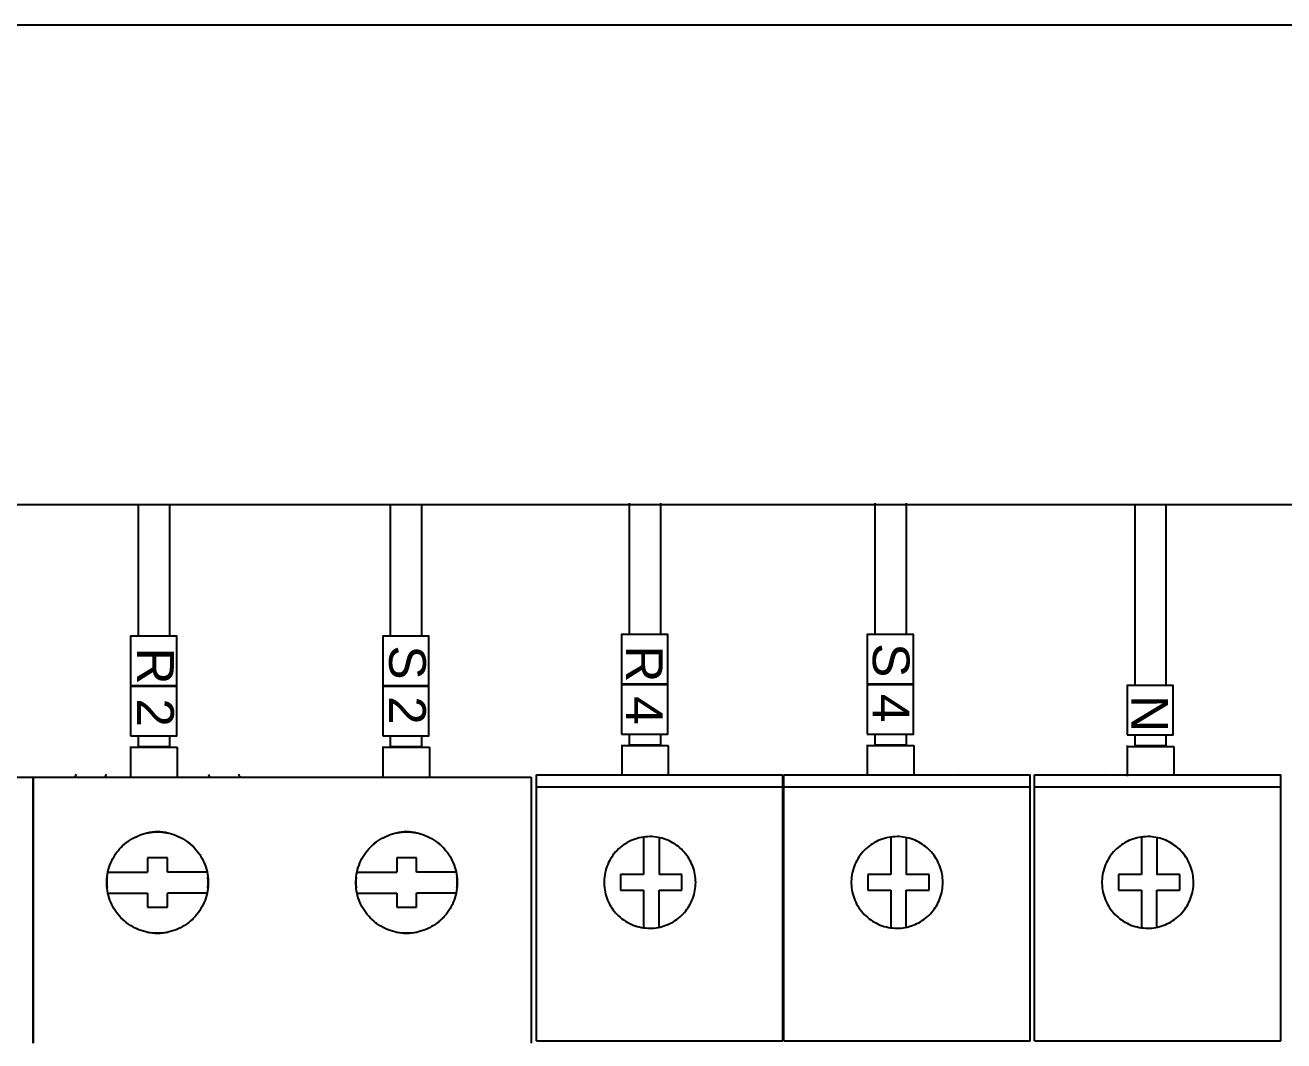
# Model space of a CAD drawing. Header units: millimetres. Extents: x 3609 to 5941, y 2453 to 3731.
# Drawn here: x 4287.5 to 4373.2, y 2777.8 to 2846.9 of the extents above; entities that cross this region are included whole.
import ezdxf

# ---------------------------------------------------------------- set-up
doc = ezdxf.new("R2010")
doc.units = ezdxf.units.MM
doc.styles.get("Standard").update_dxf_attribs({"font": 'arial.ttf'})

msp = doc.modelspace()

# ---------------------------------------------------------------- linework, layer by layer
for p, q in [((4468.576, 2846.925), (4138.576, 2846.925)), ((4328.639, 2814.413), (4328.639, 2805.477)), ((4330.791, 2805.477), (4330.791, 2814.413)), ((4345.349, 2814.413), (4345.349, 2805.477)), ((4347.5, 2805.477), (4347.5, 2814.413)), ((4431.542, 2814.284), (4171.042, 2814.284)), ((4295.221, 2814.299), (4295.221, 2805.363)), ((4297.372, 2805.363), (4297.372, 2814.299)), ((4312.385, 2814.299), (4312.385, 2805.363)), ((4314.536, 2805.363), (4314.536, 2814.299)), ((4363.037, 2814.363), (4363.037, 2802.028)), ((4365.188, 2802.028), (4365.188, 2814.363)), ((4295.221, 2801.994), (4295.221, 2801.944)), ((4297.372, 2801.944), (4297.372, 2801.994)), ((4312.385, 2801.994), (4312.385, 2801.944)), ((4314.536, 2801.944), (4314.536, 2801.994)), ((4328.639, 2802.108), (4328.639, 2802.057)), ((4330.791, 2802.057), (4330.791, 2802.108)), ((4345.349, 2802.108), (4345.349, 2802.057)), ((4347.5, 2802.057), (4347.5, 2802.108)), ((4363.037, 2802.058), (4363.037, 2802.008)), ((4365.188, 2802.008), (4365.188, 2802.058)), ((4295.221, 2798.575), (4295.221, 2797.859)), ((4297.372, 2797.859), (4297.372, 2798.575)), ((4312.385, 2798.575), (4312.385, 2797.859)), ((4314.536, 2797.859), (4314.536, 2798.575)), ((4328.639, 2798.688), (4328.639, 2797.972)), ((4330.791, 2797.972), (4330.791, 2798.688)), ((4345.349, 2798.688), (4345.349, 2797.972)), ((4347.5, 2797.972), (4347.5, 2798.688)), ((4363.037, 2798.639), (4363.037, 2797.923)), ((4365.188, 2797.923), (4365.188, 2798.639)), ((4294.714, 2797.859), (4294.714, 2795.772)), ((4294.714, 2797.796), (4297.878, 2797.796)), ((4295.221, 2797.859), (4297.372, 2797.859)), ((4297.878, 2797.796), (4297.878, 2795.835)), ((4311.878, 2797.859), (4311.878, 2795.772)), ((4311.878, 2797.796), (4315.042, 2797.796)), ((4312.385, 2797.859), (4314.536, 2797.859)), ((4315.042, 2797.796), (4315.042, 2795.835)), ((4328.133, 2797.972), (4328.133, 2795.886)), ((4328.133, 2797.909), (4331.297, 2797.909)), ((4328.639, 2797.972), (4330.791, 2797.972)), ((4331.297, 2797.909), (4331.297, 2795.949)), ((4344.843, 2797.972), (4344.843, 2795.886)), ((4344.843, 2797.909), (4348.006, 2797.909)), ((4345.349, 2797.972), (4347.5, 2797.972)), ((4348.006, 2797.909), (4348.006, 2795.949)), ((4362.53, 2797.923), (4362.53, 2795.836)), ((4362.53, 2797.86), (4365.694, 2797.86)), ((4363.037, 2797.923), (4365.188, 2797.923)), ((4365.694, 2797.86), (4365.694, 2795.9)), ((4219.423, 2795.761), (4288.091, 2795.761)), ((4288.067, 2795.758), (4288.067, 2777.658)), ((4288.067, 2795.758), (4321.969, 2795.758)), ((4288.091, 2795.761), (4288.091, 2777.66)), ((4290.915, 2795.758), (4290.946, 2795.807)), ((4290.946, 2795.807), (4290.974, 2795.857)), ((4290.974, 2795.857), (4291, 2795.91)), ((4291, 2795.91), (4291.024, 2795.966)), ((4292.992, 2795.813), (4292.978, 2795.758)), ((4293.01, 2795.866), (4292.992, 2795.813)), ((4293.03, 2795.917), (4293.01, 2795.866)), ((4293.053, 2795.966), (4293.03, 2795.917)), ((4300.068, 2795.883), (4300.044, 2795.941)), ((4300.089, 2795.822), (4300.068, 2795.883)), ((4300.107, 2795.758), (4300.089, 2795.822)), ((4302.061, 2795.966), (4302.084, 2795.91)), ((4302.084, 2795.91), (4302.11, 2795.857)), ((4302.11, 2795.857), (4302.138, 2795.807)), ((4302.138, 2795.807), (4302.169, 2795.758)), ((4321.969, 2795.758), (4321.969, 2777.658)), ((4322.341, 2795.099), (4322.341, 2795.929)), ((4322.341, 2795.929), (4339.1, 2795.929)), ((4327.173, 2795.929), (4327.188, 2795.973)), ((4334.253, 2795.973), (4334.268, 2795.929)), ((4339.1, 2795.099), (4339.1, 2795.929)), ((4339.159, 2795.099), (4339.159, 2795.929)), ((4339.159, 2795.929), (4355.919, 2795.929)), ((4343.992, 2795.929), (4344.006, 2795.973)), ((4351.071, 2795.973), (4351.086, 2795.929)), ((4355.919, 2795.099), (4355.919, 2795.929)), ((4356.218, 2795.099), (4356.218, 2795.929)), ((4356.218, 2795.929), (4372.977, 2795.929)), ((4361.05, 2795.929), (4361.065, 2795.973)), ((4368.13, 2795.973), (4368.145, 2795.929)), ((4372.977, 2795.099), (4372.977, 2795.929)), ((4322.341, 2777.828), (4322.341, 2795.099)), ((4322.341, 2795.099), (4339.1, 2795.099)), ((4339.1, 2777.828), (4339.1, 2795.099)), ((4339.159, 2777.828), (4339.159, 2795.099)), ((4339.159, 2795.099), (4355.919, 2795.099)), ((4355.919, 2777.828), (4355.919, 2795.099)), ((4356.218, 2777.828), (4356.218, 2795.099)), ((4356.218, 2795.099), (4372.977, 2795.099)), ((4372.977, 2777.828), (4372.977, 2795.099)), ((4294.314, 2791.225), (4294.439, 2791.326)), ((4294.439, 2791.326), (4294.569, 2791.421)), ((4294.569, 2791.421), (4294.704, 2791.511)), ((4294.704, 2791.511), (4294.843, 2791.594)), ((4294.843, 2791.594), (4294.986, 2791.67)), ((4294.986, 2791.67), (4295.132, 2791.74)), ((4295.132, 2791.74), (4295.281, 2791.803)), ((4295.281, 2791.803), (4295.433, 2791.858)), ((4295.433, 2791.858), (4295.587, 2791.907)), ((4295.587, 2791.907), (4295.743, 2791.948)), ((4295.743, 2791.948), (4295.9, 2791.981)), ((4295.9, 2791.981), (4296.059, 2792.008)), ((4296.059, 2792.008), (4296.218, 2792.027)), ((4296.218, 2792.027), (4296.38, 2792.038)), ((4296.38, 2792.038), (4296.542, 2792.042)), ((4296.542, 2792.042), (4296.705, 2792.038)), ((4296.705, 2792.038), (4296.866, 2792.027)), ((4296.866, 2792.027), (4297.025, 2792.008)), ((4297.025, 2792.008), (4297.184, 2791.981)), ((4297.184, 2791.981), (4297.341, 2791.948)), ((4297.341, 2791.948), (4297.497, 2791.907)), ((4297.497, 2791.907), (4297.651, 2791.858)), ((4297.651, 2791.858), (4297.803, 2791.803)), ((4297.803, 2791.803), (4297.952, 2791.74)), ((4297.952, 2791.74), (4298.098, 2791.67)), ((4298.098, 2791.67), (4298.241, 2791.594)), ((4298.241, 2791.594), (4298.38, 2791.511)), ((4298.38, 2791.511), (4298.514, 2791.422)), ((4298.514, 2791.422), (4298.645, 2791.326)), ((4298.645, 2791.326), (4298.77, 2791.225)), ((4311.263, 2791.223), (4311.389, 2791.324)), ((4311.389, 2791.324), (4311.519, 2791.42)), ((4311.519, 2791.42), (4311.654, 2791.509)), ((4311.654, 2791.509), (4311.792, 2791.593)), ((4311.792, 2791.593), (4311.935, 2791.669)), ((4311.935, 2791.669), (4312.082, 2791.739)), ((4312.082, 2791.739), (4312.231, 2791.802)), ((4312.231, 2791.802), (4312.383, 2791.858)), ((4312.383, 2791.858), (4312.538, 2791.906)), ((4312.538, 2791.906), (4312.694, 2791.947)), ((4312.694, 2791.947), (4312.851, 2791.981)), ((4312.851, 2791.981), (4313.01, 2792.008)), ((4313.01, 2792.008), (4313.17, 2792.026)), ((4313.17, 2792.026), (4313.331, 2792.038)), ((4313.331, 2792.038), (4313.494, 2792.042)), ((4313.494, 2792.042), (4313.656, 2792.038)), ((4313.656, 2792.038), (4313.817, 2792.027)), ((4313.817, 2792.027), (4313.977, 2792.008)), ((4313.977, 2792.008), (4314.136, 2791.981)), ((4314.136, 2791.981), (4314.293, 2791.948)), ((4314.293, 2791.948), (4314.449, 2791.906)), ((4314.449, 2791.906), (4314.604, 2791.858)), ((4314.604, 2791.858), (4314.756, 2791.802)), ((4314.756, 2791.802), (4314.905, 2791.739)), ((4314.905, 2791.739), (4315.052, 2791.67)), ((4315.052, 2791.67), (4315.194, 2791.593)), ((4315.194, 2791.593), (4315.333, 2791.51)), ((4315.333, 2791.51), (4315.468, 2791.42)), ((4315.468, 2791.42), (4315.598, 2791.325)), ((4315.598, 2791.325), (4315.724, 2791.223)), ((4328.511, 2791.316), (4328.385, 2791.241)), ((4328.64, 2791.385), (4328.511, 2791.316)), ((4328.772, 2791.448), (4328.64, 2791.385)), ((4328.907, 2791.505), (4328.772, 2791.448)), ((4329.045, 2791.555), (4328.907, 2791.505)), ((4329.184, 2791.599), (4329.045, 2791.555)), ((4329.325, 2791.636), (4329.184, 2791.599)), ((4329.467, 2791.666), (4329.325, 2791.636)), ((4329.611, 2791.69), (4329.467, 2791.666)), ((4329.755, 2791.707), (4329.611, 2791.69)), ((4329.616, 2791.691), (4329.616, 2789.142)), ((4329.9, 2791.717), (4329.755, 2791.707)), ((4330.047, 2791.721), (4329.9, 2791.717)), ((4330.188, 2791.718), (4330.047, 2791.721)), ((4330.327, 2791.708), (4330.188, 2791.718)), ((4330.465, 2791.693), (4330.327, 2791.708)), ((4330.603, 2791.671), (4330.465, 2791.693)), ((4330.739, 2791.643), (4330.603, 2791.671)), ((4330.67, 2791.658), (4330.67, 2789.142)), ((4330.874, 2791.609), (4330.739, 2791.643)), ((4331.008, 2791.569), (4330.874, 2791.609)), ((4331.141, 2791.523), (4331.008, 2791.569)), ((4331.27, 2791.471), (4331.141, 2791.523)), ((4331.398, 2791.413), (4331.27, 2791.471)), ((4331.522, 2791.35), (4331.398, 2791.413)), ((4331.644, 2791.281), (4331.522, 2791.35)), ((4331.762, 2791.207), (4331.644, 2791.281)), ((4345.329, 2791.316), (4345.204, 2791.241)), ((4345.458, 2791.385), (4345.329, 2791.316)), ((4345.59, 2791.448), (4345.458, 2791.385)), ((4345.725, 2791.505), (4345.59, 2791.448)), ((4345.863, 2791.555), (4345.725, 2791.505)), ((4346.003, 2791.599), (4345.863, 2791.555)), ((4346.144, 2791.636), (4346.003, 2791.599)), ((4346.286, 2791.666), (4346.144, 2791.636)), ((4346.429, 2791.69), (4346.286, 2791.666)), ((4346.573, 2791.707), (4346.429, 2791.69)), ((4346.435, 2791.691), (4346.435, 2789.142)), ((4346.719, 2791.717), (4346.573, 2791.707)), ((4346.866, 2791.721), (4346.719, 2791.717)), ((4347.006, 2791.718), (4346.866, 2791.721)), ((4347.146, 2791.708), (4347.006, 2791.718)), ((4347.284, 2791.693), (4347.146, 2791.708)), ((4347.421, 2791.671), (4347.284, 2791.693)), ((4347.557, 2791.643), (4347.421, 2791.671)), ((4347.488, 2791.658), (4347.488, 2789.142)), ((4347.693, 2791.609), (4347.557, 2791.643)), ((4347.827, 2791.569), (4347.693, 2791.609)), ((4347.959, 2791.523), (4347.827, 2791.569)), ((4348.089, 2791.471), (4347.959, 2791.523)), ((4348.216, 2791.413), (4348.089, 2791.471)), ((4348.341, 2791.35), (4348.216, 2791.413)), ((4348.462, 2791.281), (4348.341, 2791.35)), ((4348.581, 2791.207), (4348.462, 2791.281)), ((4362.388, 2791.316), (4362.262, 2791.241)), ((4362.517, 2791.385), (4362.388, 2791.316)), ((4362.649, 2791.448), (4362.517, 2791.385)), ((4362.784, 2791.505), (4362.649, 2791.448)), ((4362.922, 2791.555), (4362.784, 2791.505)), ((4363.061, 2791.599), (4362.922, 2791.555)), ((4363.202, 2791.636), (4363.061, 2791.599)), ((4363.345, 2791.666), (4363.202, 2791.636)), ((4363.488, 2791.69), (4363.345, 2791.666)), ((4363.632, 2791.707), (4363.488, 2791.69)), ((4363.493, 2791.691), (4363.493, 2789.142)), ((4363.777, 2791.717), (4363.632, 2791.707)), ((4363.924, 2791.721), (4363.777, 2791.717)), ((4364.065, 2791.718), (4363.924, 2791.721)), ((4364.204, 2791.708), (4364.065, 2791.718)), ((4364.342, 2791.693), (4364.204, 2791.708)), ((4364.48, 2791.671), (4364.342, 2791.693)), ((4364.616, 2791.643), (4364.48, 2791.671)), ((4364.547, 2791.658), (4364.547, 2789.142)), ((4364.751, 2791.609), (4364.616, 2791.643)), ((4364.885, 2791.569), (4364.751, 2791.609)), ((4365.018, 2791.523), (4364.885, 2791.569)), ((4365.148, 2791.471), (4365.018, 2791.523)), ((4365.275, 2791.413), (4365.148, 2791.471)), ((4365.399, 2791.35), (4365.275, 2791.413)), ((4365.521, 2791.281), (4365.399, 2791.35)), ((4365.639, 2791.207), (4365.521, 2791.281)), ((4293.585, 2790.365), (4293.671, 2790.502)), ((4293.671, 2790.502), (4293.764, 2790.635)), ((4293.764, 2790.635), (4293.863, 2790.763)), ((4293.863, 2790.763), (4293.968, 2790.887)), ((4293.968, 2790.887), (4294.078, 2791.005)), ((4294.078, 2791.005), (4294.193, 2791.118)), ((4294.193, 2791.118), (4294.314, 2791.225)), ((4298.77, 2791.225), (4298.891, 2791.118)), ((4298.891, 2791.118), (4299.006, 2791.006)), ((4299.006, 2791.006), (4299.116, 2790.887)), ((4299.116, 2790.887), (4299.221, 2790.764)), ((4299.221, 2790.764), (4299.32, 2790.636)), ((4299.32, 2790.636), (4299.413, 2790.503)), ((4299.413, 2790.503), (4299.499, 2790.366)), ((4310.535, 2790.363), (4310.621, 2790.5)), ((4310.621, 2790.5), (4310.714, 2790.633)), ((4310.714, 2790.633), (4310.813, 2790.761)), ((4310.813, 2790.761), (4310.917, 2790.885)), ((4310.917, 2790.885), (4311.027, 2791.003)), ((4311.027, 2791.003), (4311.143, 2791.116)), ((4311.143, 2791.116), (4311.263, 2791.223)), ((4315.724, 2791.223), (4315.844, 2791.116)), ((4315.844, 2791.116), (4315.96, 2791.003)), ((4315.96, 2791.003), (4316.07, 2790.885)), ((4316.07, 2790.885), (4316.174, 2790.762)), ((4316.174, 2790.762), (4316.273, 2790.634)), ((4316.273, 2790.634), (4316.366, 2790.501)), ((4316.366, 2790.501), (4316.452, 2790.364)), ((4327.536, 2790.449), (4327.452, 2790.329)), ((4327.625, 2790.565), (4327.536, 2790.449)), ((4327.72, 2790.677), (4327.625, 2790.565)), ((4327.819, 2790.784), (4327.72, 2790.677)), ((4327.924, 2790.885), (4327.819, 2790.784)), ((4328.033, 2790.982), (4327.924, 2790.885)), ((4328.146, 2791.074), (4328.033, 2790.982)), ((4328.264, 2791.16), (4328.146, 2791.074)), ((4328.385, 2791.241), (4328.264, 2791.16)), ((4331.877, 2791.127), (4331.762, 2791.207)), ((4331.988, 2791.043), (4331.877, 2791.127)), ((4332.096, 2790.953), (4331.988, 2791.043)), ((4332.199, 2790.859), (4332.096, 2790.953)), ((4332.298, 2790.76), (4332.199, 2790.859)), ((4332.392, 2790.657), (4332.298, 2790.76)), ((4332.482, 2790.55), (4332.392, 2790.657)), ((4332.567, 2790.439), (4332.482, 2790.55)), ((4332.647, 2790.324), (4332.567, 2790.439)), ((4344.354, 2790.449), (4344.27, 2790.329)), ((4344.443, 2790.565), (4344.354, 2790.449)), ((4344.538, 2790.677), (4344.443, 2790.565)), ((4344.638, 2790.784), (4344.538, 2790.677)), ((4344.742, 2790.885), (4344.638, 2790.784)), ((4344.851, 2790.982), (4344.742, 2790.885)), ((4344.964, 2791.074), (4344.851, 2790.982)), ((4345.082, 2791.16), (4344.964, 2791.074)), ((4345.204, 2791.241), (4345.082, 2791.16)), ((4348.695, 2791.127), (4348.581, 2791.207)), ((4348.807, 2791.043), (4348.695, 2791.127)), ((4348.914, 2790.953), (4348.807, 2791.043)), ((4349.017, 2790.859), (4348.914, 2790.953)), ((4349.116, 2790.76), (4349.017, 2790.859)), ((4349.211, 2790.657), (4349.116, 2790.76)), ((4349.3, 2790.55), (4349.211, 2790.657)), ((4349.385, 2790.439), (4349.3, 2790.55)), ((4349.465, 2790.324), (4349.385, 2790.439)), ((4361.413, 2790.449), (4361.329, 2790.329)), ((4361.502, 2790.565), (4361.413, 2790.449)), ((4361.597, 2790.677), (4361.502, 2790.565)), ((4361.696, 2790.784), (4361.597, 2790.677)), ((4361.801, 2790.885), (4361.696, 2790.784)), ((4361.91, 2790.982), (4361.801, 2790.885)), ((4362.023, 2791.074), (4361.91, 2790.982)), ((4362.141, 2791.16), (4362.023, 2791.074)), ((4362.262, 2791.241), (4362.141, 2791.16)), ((4365.754, 2791.127), (4365.639, 2791.207)), ((4365.865, 2791.043), (4365.754, 2791.127)), ((4365.973, 2790.953), (4365.865, 2791.043)), ((4366.076, 2790.859), (4365.973, 2790.953)), ((4366.175, 2790.76), (4366.076, 2790.859)), ((4366.269, 2790.657), (4366.175, 2790.76)), ((4366.359, 2790.55), (4366.269, 2790.657)), ((4366.444, 2790.439), (4366.359, 2790.55)), ((4366.524, 2790.324), (4366.444, 2790.439)), ((4293.209, 2789.476), (4293.254, 2789.632)), ((4293.254, 2789.632), (4293.306, 2789.784)), ((4293.306, 2789.784), (4293.366, 2789.934)), ((4293.366, 2789.934), (4293.432, 2790.081)), ((4293.432, 2790.081), (4293.505, 2790.225)), ((4293.505, 2790.225), (4293.585, 2790.365)), ((4295.872, 2790.27), (4295.872, 2789.312)), ((4297.213, 2790.27), (4295.872, 2790.27)), ((4297.213, 2789.312), (4297.213, 2790.27)), ((4299.499, 2790.366), (4299.579, 2790.226)), ((4299.579, 2790.226), (4299.652, 2790.082)), ((4299.652, 2790.082), (4299.718, 2789.935)), ((4299.718, 2789.935), (4299.778, 2789.786)), ((4299.778, 2789.786), (4299.83, 2789.633)), ((4299.83, 2789.633), (4299.875, 2789.477)), ((4310.16, 2789.474), (4310.205, 2789.629)), ((4310.205, 2789.629), (4310.257, 2789.782)), ((4310.257, 2789.782), (4310.316, 2789.932)), ((4310.316, 2789.932), (4310.382, 2790.079)), ((4310.382, 2790.079), (4310.455, 2790.223)), ((4310.455, 2790.223), (4310.535, 2790.363)), ((4312.823, 2790.27), (4312.823, 2789.312)), ((4314.164, 2790.27), (4312.823, 2790.27)), ((4314.164, 2789.312), (4314.164, 2790.27)), ((4316.452, 2790.364), (4316.532, 2790.224)), ((4316.532, 2790.224), (4316.605, 2790.081)), ((4316.605, 2790.081), (4316.671, 2789.934)), ((4316.671, 2789.934), (4316.73, 2789.784)), ((4316.73, 2789.784), (4316.782, 2789.631)), ((4316.782, 2789.631), (4316.827, 2789.476)), ((4327.075, 2789.543), (4327.035, 2789.402)), ((4327.122, 2789.681), (4327.075, 2789.543)), ((4327.176, 2789.816), (4327.122, 2789.681)), ((4327.236, 2789.949), (4327.176, 2789.816)), ((4327.302, 2790.079), (4327.236, 2789.949)), ((4327.374, 2790.206), (4327.302, 2790.079)), ((4327.452, 2790.329), (4327.374, 2790.206)), ((4332.721, 2790.206), (4332.647, 2790.324)), ((4332.79, 2790.084), (4332.721, 2790.206)), ((4332.854, 2789.959), (4332.79, 2790.084)), ((4332.912, 2789.832), (4332.854, 2789.959)), ((4332.964, 2789.702), (4332.912, 2789.832)), ((4333.011, 2789.569), (4332.964, 2789.702)), ((4333.051, 2789.435), (4333.011, 2789.569)), ((4343.894, 2789.543), (4343.853, 2789.402)), ((4343.941, 2789.681), (4343.894, 2789.543)), ((4343.994, 2789.816), (4343.941, 2789.681)), ((4344.054, 2789.949), (4343.994, 2789.816)), ((4344.12, 2790.079), (4344.054, 2789.949)), ((4344.192, 2790.206), (4344.12, 2790.079)), ((4344.27, 2790.329), (4344.192, 2790.206)), ((4349.54, 2790.206), (4349.465, 2790.324)), ((4349.609, 2790.084), (4349.54, 2790.206)), ((4349.673, 2789.959), (4349.609, 2790.084)), ((4349.731, 2789.832), (4349.673, 2789.959)), ((4349.783, 2789.702), (4349.731, 2789.832)), ((4349.829, 2789.569), (4349.783, 2789.702)), ((4349.869, 2789.435), (4349.829, 2789.569)), ((4360.952, 2789.543), (4360.912, 2789.402)), ((4360.999, 2789.681), (4360.952, 2789.543)), ((4361.053, 2789.816), (4360.999, 2789.681)), ((4361.113, 2789.949), (4361.053, 2789.816)), ((4361.179, 2790.079), (4361.113, 2789.949)), ((4361.251, 2790.206), (4361.179, 2790.079)), ((4361.329, 2790.329), (4361.251, 2790.206)), ((4366.598, 2790.206), (4366.524, 2790.324)), ((4366.668, 2790.084), (4366.598, 2790.206)), ((4366.731, 2789.959), (4366.668, 2790.084)), ((4366.789, 2789.832), (4366.731, 2789.959)), ((4366.841, 2789.702), (4366.789, 2789.832)), ((4366.888, 2789.569), (4366.841, 2789.702)), ((4366.928, 2789.435), (4366.888, 2789.569)), ((4293.095, 2788.677), (4293.103, 2788.838)), ((4293.103, 2788.838), (4293.118, 2788.998)), ((4293.118, 2788.998), (4293.141, 2789.159)), ((4293.141, 2789.159), (4293.172, 2789.318)), ((4293.17, 2789.312), (4295.872, 2789.312)), ((4293.172, 2789.318), (4293.209, 2789.476)), ((4299.914, 2789.312), (4297.213, 2789.312)), ((4299.875, 2789.477), (4299.913, 2789.319)), ((4299.913, 2789.319), (4299.943, 2789.16)), ((4299.943, 2789.16), (4299.966, 2789)), ((4299.966, 2789), (4299.981, 2788.839)), ((4299.981, 2788.839), (4299.989, 2788.678)), ((4299.989, 2788.678), (4299.989, 2788.517)), ((4310.047, 2788.675), (4310.054, 2788.836)), ((4310.054, 2788.836), (4310.07, 2788.996)), ((4310.07, 2788.996), (4310.092, 2789.157)), ((4310.092, 2789.157), (4310.123, 2789.316)), ((4310.122, 2789.312), (4312.823, 2789.312)), ((4310.123, 2789.316), (4310.16, 2789.474)), ((4316.866, 2789.312), (4314.164, 2789.312)), ((4316.827, 2789.476), (4316.864, 2789.318)), ((4316.864, 2789.318), (4316.895, 2789.159)), ((4316.895, 2789.159), (4316.918, 2788.999)), ((4316.918, 2788.999), (4316.933, 2788.838)), ((4316.933, 2788.838), (4316.941, 2788.677)), ((4326.939, 2788.825), (4326.932, 2788.68)), ((4326.932, 2788.68), (4326.932, 2788.534)), ((4326.952, 2788.97), (4326.939, 2788.825)), ((4326.973, 2789.115), (4326.952, 2788.97)), ((4327.001, 2789.259), (4326.973, 2789.115)), ((4327.035, 2789.402), (4327.001, 2789.259)), ((4328.053, 2789.142), (4328.053, 2788.088)), ((4329.616, 2789.142), (4328.053, 2789.142)), ((4332.233, 2789.142), (4330.67, 2789.142)), ((4332.233, 2788.088), (4332.233, 2789.142)), ((4333.085, 2789.3), (4333.051, 2789.435)), ((4333.113, 2789.163), (4333.085, 2789.3)), ((4333.135, 2789.026), (4333.113, 2789.163)), ((4333.151, 2788.888), (4333.135, 2789.026)), ((4333.161, 2788.748), (4333.151, 2788.888)), ((4333.164, 2788.608), (4333.161, 2788.748)), ((4343.757, 2788.825), (4343.75, 2788.68)), ((4343.75, 2788.68), (4343.75, 2788.534)), ((4343.771, 2788.97), (4343.757, 2788.825)), ((4343.792, 2789.115), (4343.771, 2788.97)), ((4343.819, 2789.259), (4343.792, 2789.115)), ((4343.853, 2789.402), (4343.819, 2789.259)), ((4344.872, 2789.142), (4344.872, 2788.088)), ((4346.435, 2789.142), (4344.872, 2789.142)), ((4349.051, 2789.142), (4347.488, 2789.142)), ((4349.051, 2788.088), (4349.051, 2789.142)), ((4349.904, 2789.3), (4349.869, 2789.435)), ((4349.932, 2789.163), (4349.904, 2789.3)), ((4349.954, 2789.026), (4349.932, 2789.163)), ((4349.969, 2788.888), (4349.954, 2789.026)), ((4349.979, 2788.748), (4349.969, 2788.888)), ((4349.982, 2788.608), (4349.979, 2788.748)), ((4360.816, 2788.825), (4360.809, 2788.68)), ((4360.809, 2788.68), (4360.809, 2788.534)), ((4360.83, 2788.97), (4360.816, 2788.825)), ((4360.85, 2789.115), (4360.83, 2788.97)), ((4360.878, 2789.259), (4360.85, 2789.115)), ((4360.912, 2789.402), (4360.878, 2789.259)), ((4361.93, 2789.142), (4361.93, 2788.088)), ((4363.493, 2789.142), (4361.93, 2789.142)), ((4366.11, 2789.142), (4364.547, 2789.142)), ((4366.11, 2788.088), (4366.11, 2789.142)), ((4366.962, 2789.3), (4366.928, 2789.435)), ((4366.99, 2789.163), (4366.962, 2789.3)), ((4367.012, 2789.026), (4366.99, 2789.163)), ((4367.028, 2788.888), (4367.012, 2789.026)), ((4367.038, 2788.748), (4367.028, 2788.888)), ((4367.041, 2788.608), (4367.038, 2788.748)), ((4293.095, 2788.515), (4293.095, 2788.677)), ((4293.103, 2788.354), (4293.095, 2788.515)), ((4293.118, 2788.193), (4293.103, 2788.354)), ((4293.141, 2788.033), (4293.118, 2788.193)), ((4293.171, 2787.874), (4293.141, 2788.033)), ((4293.17, 2787.876), (4295.872, 2787.876)), ((4293.208, 2787.716), (4293.171, 2787.874)), ((4295.872, 2787.876), (4295.872, 2786.918)), ((4299.914, 2787.876), (4297.213, 2787.876)), ((4297.213, 2786.918), (4297.213, 2787.876)), ((4299.914, 2787.875), (4299.876, 2787.717)), ((4299.944, 2788.034), (4299.914, 2787.875)), ((4299.967, 2788.195), (4299.944, 2788.034)), ((4299.982, 2788.356), (4299.967, 2788.195)), ((4299.989, 2788.517), (4299.982, 2788.356)), ((4310.047, 2788.514), (4310.047, 2788.675)), ((4310.054, 2788.353), (4310.047, 2788.514)), ((4310.069, 2788.192), (4310.054, 2788.353)), ((4310.092, 2788.031), (4310.069, 2788.192)), ((4310.123, 2787.872), (4310.092, 2788.031)), ((4310.122, 2787.876), (4312.823, 2787.876)), ((4310.16, 2787.714), (4310.123, 2787.872)), ((4312.823, 2787.876), (4312.823, 2786.918)), ((4316.865, 2787.876), (4314.164, 2787.876)), ((4314.164, 2786.918), (4314.164, 2787.876)), ((4316.865, 2787.874), (4316.828, 2787.716)), ((4316.895, 2788.033), (4316.865, 2787.874)), ((4316.918, 2788.194), (4316.895, 2788.033)), ((4316.933, 2788.355), (4316.918, 2788.194)), ((4316.941, 2788.516), (4316.933, 2788.355)), ((4316.941, 2788.677), (4316.941, 2788.516)), ((4326.932, 2788.534), (4326.938, 2788.388)), ((4326.938, 2788.388), (4326.952, 2788.243)), ((4326.952, 2788.243), (4326.973, 2788.098)), ((4326.973, 2788.098), (4327, 2787.954)), ((4327, 2787.954), (4327.034, 2787.811)), ((4328.053, 2788.088), (4329.616, 2788.088)), ((4329.616, 2788.088), (4329.616, 2785.521)), ((4330.67, 2788.088), (4332.233, 2788.088)), ((4330.67, 2785.553), (4330.67, 2788.088)), ((4333.052, 2787.78), (4333.086, 2787.916)), ((4333.086, 2787.916), (4333.114, 2788.053)), ((4333.114, 2788.053), (4333.136, 2788.19)), ((4333.136, 2788.19), (4333.151, 2788.328)), ((4333.151, 2788.328), (4333.161, 2788.467)), ((4333.161, 2788.467), (4333.164, 2788.608)), ((4343.75, 2788.534), (4343.757, 2788.388)), ((4343.757, 2788.388), (4343.771, 2788.243)), ((4343.771, 2788.243), (4343.791, 2788.098)), ((4343.791, 2788.098), (4343.819, 2787.954)), ((4343.819, 2787.954), (4343.853, 2787.811)), ((4344.872, 2788.088), (4346.435, 2788.088)), ((4346.435, 2788.088), (4346.435, 2785.521)), ((4347.488, 2788.088), (4349.051, 2788.088)), ((4347.488, 2785.553), (4347.488, 2788.088)), ((4349.871, 2787.78), (4349.905, 2787.916)), ((4349.905, 2787.916), (4349.933, 2788.053)), ((4349.933, 2788.053), (4349.954, 2788.19)), ((4349.954, 2788.19), (4349.97, 2788.328)), ((4349.97, 2788.328), (4349.979, 2788.467)), ((4349.979, 2788.467), (4349.982, 2788.608)), ((4360.809, 2788.534), (4360.816, 2788.388)), ((4360.816, 2788.388), (4360.829, 2788.243)), ((4360.829, 2788.243), (4360.85, 2788.098)), ((4360.85, 2788.098), (4360.877, 2787.954)), ((4360.877, 2787.954), (4360.911, 2787.811)), ((4361.93, 2788.088), (4363.493, 2788.088)), ((4363.493, 2788.088), (4363.493, 2785.521)), ((4364.547, 2788.088), (4366.11, 2788.088)), ((4364.547, 2785.553), (4364.547, 2788.088)), ((4366.929, 2787.78), (4366.963, 2787.916)), ((4366.963, 2787.916), (4366.991, 2788.053)), ((4366.991, 2788.053), (4367.013, 2788.19)), ((4367.013, 2788.19), (4367.029, 2788.328)), ((4367.029, 2788.328), (4367.038, 2788.467)), ((4367.038, 2788.467), (4367.041, 2788.608)), ((4293.253, 2787.56), (4293.208, 2787.716)), ((4293.305, 2787.407), (4293.253, 2787.56)), ((4293.364, 2787.257), (4293.305, 2787.407)), ((4293.43, 2787.109), (4293.364, 2787.257)), ((4293.503, 2786.966), (4293.43, 2787.109)), ((4293.583, 2786.825), (4293.503, 2786.966)), ((4299.582, 2786.966), (4299.502, 2786.826)), ((4299.655, 2787.11), (4299.582, 2786.966)), ((4299.721, 2787.258), (4299.655, 2787.11)), ((4299.78, 2787.408), (4299.721, 2787.258)), ((4299.832, 2787.561), (4299.78, 2787.408)), ((4299.876, 2787.717), (4299.832, 2787.561)), ((4310.205, 2787.559), (4310.16, 2787.714)), ((4310.257, 2787.406), (4310.205, 2787.559)), ((4310.316, 2787.256), (4310.257, 2787.406)), ((4310.382, 2787.109), (4310.316, 2787.256)), ((4310.455, 2786.965), (4310.382, 2787.109)), ((4310.535, 2786.824), (4310.455, 2786.965)), ((4316.533, 2786.966), (4316.453, 2786.826)), ((4316.606, 2787.11), (4316.533, 2786.966)), ((4316.672, 2787.257), (4316.606, 2787.11)), ((4316.731, 2787.407), (4316.672, 2787.257)), ((4316.783, 2787.56), (4316.731, 2787.407)), ((4316.828, 2787.716), (4316.783, 2787.56)), ((4327.034, 2787.811), (4327.075, 2787.671)), ((4327.075, 2787.671), (4327.122, 2787.533)), ((4327.122, 2787.533), (4327.175, 2787.397)), ((4327.175, 2787.397), (4327.235, 2787.264)), ((4327.235, 2787.264), (4327.301, 2787.134)), ((4327.301, 2787.134), (4327.373, 2787.007)), ((4327.373, 2787.007), (4327.451, 2786.884)), ((4332.649, 2786.891), (4332.724, 2787.01)), ((4332.724, 2787.01), (4332.793, 2787.131)), ((4332.793, 2787.131), (4332.856, 2787.256)), ((4332.856, 2787.256), (4332.914, 2787.384)), ((4332.914, 2787.384), (4332.966, 2787.514)), ((4332.966, 2787.514), (4333.012, 2787.646)), ((4333.012, 2787.646), (4333.052, 2787.78)), ((4343.853, 2787.811), (4343.893, 2787.671)), ((4343.893, 2787.671), (4343.94, 2787.533)), ((4343.94, 2787.533), (4343.993, 2787.397)), ((4343.993, 2787.397), (4344.053, 2787.264)), ((4344.053, 2787.264), (4344.119, 2787.134)), ((4344.119, 2787.134), (4344.191, 2787.007)), ((4344.191, 2787.007), (4344.269, 2786.884)), ((4349.468, 2786.891), (4349.542, 2787.01)), ((4349.542, 2787.01), (4349.611, 2787.131)), ((4349.611, 2787.131), (4349.675, 2787.256)), ((4349.675, 2787.256), (4349.732, 2787.384)), ((4349.732, 2787.384), (4349.784, 2787.514)), ((4349.784, 2787.514), (4349.831, 2787.646)), ((4349.831, 2787.646), (4349.871, 2787.78)), ((4360.911, 2787.811), (4360.952, 2787.671)), ((4360.952, 2787.671), (4360.999, 2787.533)), ((4360.999, 2787.533), (4361.052, 2787.397)), ((4361.052, 2787.397), (4361.112, 2787.264)), ((4361.112, 2787.264), (4361.178, 2787.134)), ((4361.178, 2787.134), (4361.25, 2787.007)), ((4361.25, 2787.007), (4361.328, 2786.884)), ((4366.526, 2786.891), (4366.601, 2787.01)), ((4366.601, 2787.01), (4366.67, 2787.131)), ((4366.67, 2787.131), (4366.733, 2787.256)), ((4366.733, 2787.256), (4366.791, 2787.384)), ((4366.791, 2787.384), (4366.843, 2787.514)), ((4366.843, 2787.514), (4366.889, 2787.646)), ((4366.889, 2787.646), (4366.929, 2787.78)), ((4293.669, 2786.688), (4293.583, 2786.825)), ((4293.762, 2786.555), (4293.669, 2786.688)), ((4293.861, 2786.426), (4293.762, 2786.555)), ((4293.966, 2786.303), (4293.861, 2786.426)), ((4294.076, 2786.184), (4293.966, 2786.303)), ((4294.192, 2786.072), (4294.076, 2786.184)), ((4295.872, 2786.918), (4297.213, 2786.918)), ((4299.009, 2786.185), (4298.893, 2786.072)), ((4299.119, 2786.303), (4299.009, 2786.185)), ((4299.224, 2786.427), (4299.119, 2786.303)), ((4299.323, 2786.556), (4299.224, 2786.427)), ((4299.416, 2786.689), (4299.323, 2786.556)), ((4299.502, 2786.826), (4299.416, 2786.689)), ((4310.621, 2786.688), (4310.535, 2786.824)), ((4310.714, 2786.555), (4310.621, 2786.688)), ((4310.813, 2786.426), (4310.714, 2786.555)), ((4310.917, 2786.303), (4310.813, 2786.426)), ((4311.027, 2786.184), (4310.917, 2786.303)), ((4311.143, 2786.072), (4311.027, 2786.184)), ((4312.823, 2786.918), (4314.164, 2786.918)), ((4315.96, 2786.185), (4315.845, 2786.072)), ((4316.071, 2786.303), (4315.96, 2786.185)), ((4316.175, 2786.427), (4316.071, 2786.303)), ((4316.274, 2786.556), (4316.175, 2786.427)), ((4316.367, 2786.689), (4316.274, 2786.556)), ((4316.453, 2786.826), (4316.367, 2786.689)), ((4327.451, 2786.884), (4327.535, 2786.763)), ((4327.535, 2786.763), (4327.624, 2786.647)), ((4327.624, 2786.647), (4327.719, 2786.536)), ((4327.719, 2786.536), (4327.818, 2786.429)), ((4327.818, 2786.429), (4327.923, 2786.327)), ((4327.923, 2786.327), (4328.032, 2786.23)), ((4328.032, 2786.23), (4328.145, 2786.138)), ((4328.145, 2786.138), (4328.263, 2786.052)), ((4331.879, 2786.086), (4331.99, 2786.17)), ((4331.99, 2786.17), (4332.098, 2786.26)), ((4332.098, 2786.26), (4332.201, 2786.355)), ((4332.201, 2786.355), (4332.3, 2786.454)), ((4332.3, 2786.454), (4332.395, 2786.557)), ((4332.395, 2786.557), (4332.485, 2786.664)), ((4332.485, 2786.664), (4332.569, 2786.776)), ((4332.569, 2786.776), (4332.649, 2786.891)), ((4344.269, 2786.884), (4344.353, 2786.763)), ((4344.353, 2786.763), (4344.442, 2786.647)), ((4344.442, 2786.647), (4344.537, 2786.536)), ((4344.537, 2786.536), (4344.637, 2786.429)), ((4344.637, 2786.429), (4344.741, 2786.327)), ((4344.741, 2786.327), (4344.85, 2786.23)), ((4344.85, 2786.23), (4344.963, 2786.138)), ((4344.963, 2786.138), (4345.081, 2786.052)), ((4348.697, 2786.086), (4348.809, 2786.17)), ((4348.809, 2786.17), (4348.916, 2786.26)), ((4348.916, 2786.26), (4349.02, 2786.355)), ((4349.02, 2786.355), (4349.119, 2786.454)), ((4349.119, 2786.454), (4349.213, 2786.557)), ((4349.213, 2786.557), (4349.303, 2786.664)), ((4349.303, 2786.664), (4349.388, 2786.776)), ((4349.388, 2786.776), (4349.468, 2786.891)), ((4361.328, 2786.884), (4361.412, 2786.763)), ((4361.412, 2786.763), (4361.501, 2786.647)), ((4361.501, 2786.647), (4361.596, 2786.536)), ((4361.596, 2786.536), (4361.695, 2786.429)), ((4361.695, 2786.429), (4361.8, 2786.327)), ((4361.8, 2786.327), (4361.909, 2786.23)), ((4361.909, 2786.23), (4362.022, 2786.138)), ((4362.022, 2786.138), (4362.14, 2786.052)), ((4365.756, 2786.086), (4365.868, 2786.17)), ((4365.868, 2786.17), (4365.975, 2786.26)), ((4365.975, 2786.26), (4366.078, 2786.355)), ((4366.078, 2786.355), (4366.177, 2786.454)), ((4366.177, 2786.454), (4366.272, 2786.557)), ((4366.272, 2786.557), (4366.362, 2786.664)), ((4366.362, 2786.664), (4366.446, 2786.776)), ((4366.446, 2786.776), (4366.526, 2786.891)), ((4294.312, 2785.964), (4294.192, 2786.072)), ((4294.438, 2785.863), (4294.312, 2785.964)), ((4294.568, 2785.767), (4294.438, 2785.863)), ((4294.703, 2785.678), (4294.568, 2785.767)), ((4294.842, 2785.595), (4294.703, 2785.678)), ((4294.985, 2785.518), (4294.842, 2785.595)), ((4295.131, 2785.448), (4294.985, 2785.518)), ((4295.281, 2785.385), (4295.131, 2785.448)), ((4295.433, 2785.33), (4295.281, 2785.385)), ((4295.587, 2785.281), (4295.433, 2785.33)), ((4295.743, 2785.24), (4295.587, 2785.281)), ((4297.498, 2785.281), (4297.342, 2785.24)), ((4297.652, 2785.33), (4297.498, 2785.281)), ((4297.804, 2785.385), (4297.652, 2785.33)), ((4297.954, 2785.448), (4297.804, 2785.385)), ((4298.1, 2785.518), (4297.954, 2785.448)), ((4298.243, 2785.595), (4298.1, 2785.518)), ((4298.382, 2785.678), (4298.243, 2785.595)), ((4298.517, 2785.768), (4298.382, 2785.678)), ((4298.647, 2785.863), (4298.517, 2785.768)), ((4298.773, 2785.965), (4298.647, 2785.863)), ((4298.893, 2786.072), (4298.773, 2785.965)), ((4311.264, 2785.964), (4311.143, 2786.072)), ((4311.389, 2785.863), (4311.264, 2785.964)), ((4311.52, 2785.767), (4311.389, 2785.863)), ((4311.654, 2785.678), (4311.52, 2785.767)), ((4311.793, 2785.595), (4311.654, 2785.678)), ((4311.936, 2785.518), (4311.793, 2785.595)), ((4312.082, 2785.448), (4311.936, 2785.518)), ((4312.232, 2785.385), (4312.082, 2785.448)), ((4312.384, 2785.33), (4312.232, 2785.385)), ((4312.539, 2785.281), (4312.384, 2785.33)), ((4312.695, 2785.24), (4312.539, 2785.281)), ((4314.449, 2785.281), (4314.293, 2785.24)), ((4314.604, 2785.33), (4314.449, 2785.281)), ((4314.756, 2785.385), (4314.604, 2785.33)), ((4314.905, 2785.448), (4314.756, 2785.385)), ((4315.052, 2785.518), (4314.905, 2785.448)), ((4315.194, 2785.595), (4315.052, 2785.518)), ((4315.334, 2785.678), (4315.194, 2785.595)), ((4315.468, 2785.768), (4315.334, 2785.678)), ((4315.599, 2785.863), (4315.468, 2785.768)), ((4315.724, 2785.965), (4315.599, 2785.863)), ((4315.845, 2786.072), (4315.724, 2785.965)), ((4328.263, 2786.052), (4328.385, 2785.971)), ((4328.385, 2785.971), (4328.51, 2785.896)), ((4328.51, 2785.896), (4328.64, 2785.827)), ((4328.64, 2785.827), (4328.772, 2785.764)), ((4328.772, 2785.764), (4328.907, 2785.707)), ((4328.907, 2785.707), (4329.044, 2785.656)), ((4329.044, 2785.656), (4329.184, 2785.613)), ((4329.184, 2785.613), (4329.325, 2785.576)), ((4329.325, 2785.576), (4329.467, 2785.545)), ((4329.467, 2785.545), (4329.61, 2785.521)), ((4329.61, 2785.521), (4329.755, 2785.504)), ((4329.755, 2785.504), (4329.9, 2785.494)), ((4329.9, 2785.494), (4330.047, 2785.491)), ((4330.047, 2785.491), (4330.188, 2785.494)), ((4330.188, 2785.494), (4330.327, 2785.503)), ((4330.327, 2785.503), (4330.465, 2785.519)), ((4330.465, 2785.519), (4330.603, 2785.54)), ((4330.603, 2785.54), (4330.739, 2785.568)), ((4330.739, 2785.568), (4330.875, 2785.603)), ((4330.875, 2785.603), (4331.009, 2785.643)), ((4331.009, 2785.643), (4331.141, 2785.689)), ((4331.141, 2785.689), (4331.272, 2785.741)), ((4331.272, 2785.741), (4331.399, 2785.799)), ((4331.399, 2785.799), (4331.524, 2785.862)), ((4331.524, 2785.862), (4331.646, 2785.931)), ((4331.646, 2785.931), (4331.764, 2786.006)), ((4331.764, 2786.006), (4331.879, 2786.086)), ((4345.081, 2786.052), (4345.203, 2785.971)), ((4345.203, 2785.971), (4345.329, 2785.896)), ((4345.329, 2785.896), (4345.458, 2785.827)), ((4345.458, 2785.827), (4345.59, 2785.764)), ((4345.59, 2785.764), (4345.725, 2785.707)), ((4345.725, 2785.707), (4345.863, 2785.656)), ((4345.863, 2785.656), (4346.002, 2785.613)), ((4346.002, 2785.613), (4346.143, 2785.576)), ((4346.143, 2785.576), (4346.286, 2785.545)), ((4346.286, 2785.545), (4346.429, 2785.521)), ((4346.429, 2785.521), (4346.573, 2785.504)), ((4346.573, 2785.504), (4346.719, 2785.494)), ((4346.719, 2785.494), (4346.866, 2785.491)), ((4346.866, 2785.491), (4347.006, 2785.494)), ((4347.006, 2785.494), (4347.146, 2785.503)), ((4347.146, 2785.503), (4347.284, 2785.519)), ((4347.284, 2785.519), (4347.421, 2785.54)), ((4347.421, 2785.54), (4347.558, 2785.568)), ((4347.558, 2785.568), (4347.693, 2785.603)), ((4347.693, 2785.603), (4347.827, 2785.643)), ((4347.827, 2785.643), (4347.96, 2785.689)), ((4347.96, 2785.689), (4348.09, 2785.741)), ((4348.09, 2785.741), (4348.218, 2785.799)), ((4348.218, 2785.799), (4348.342, 2785.862)), ((4348.342, 2785.862), (4348.464, 2785.931)), ((4348.464, 2785.931), (4348.582, 2786.006)), ((4348.582, 2786.006), (4348.697, 2786.086)), ((4362.14, 2786.052), (4362.262, 2785.971)), ((4362.262, 2785.971), (4362.387, 2785.896)), ((4362.387, 2785.896), (4362.517, 2785.827)), ((4362.517, 2785.827), (4362.649, 2785.764)), ((4362.649, 2785.764), (4362.784, 2785.707)), ((4362.784, 2785.707), (4362.921, 2785.656)), ((4362.921, 2785.656), (4363.061, 2785.613)), ((4363.061, 2785.613), (4363.202, 2785.576)), ((4363.202, 2785.576), (4363.344, 2785.545)), ((4363.344, 2785.545), (4363.487, 2785.521)), ((4363.487, 2785.521), (4363.632, 2785.504)), ((4363.632, 2785.504), (4363.777, 2785.494)), ((4363.777, 2785.494), (4363.924, 2785.491)), ((4363.924, 2785.491), (4364.065, 2785.494)), ((4364.065, 2785.494), (4364.204, 2785.503)), ((4364.204, 2785.503), (4364.342, 2785.519)), ((4364.342, 2785.519), (4364.48, 2785.54)), ((4364.48, 2785.54), (4364.616, 2785.568)), ((4364.616, 2785.568), (4364.752, 2785.603)), ((4364.752, 2785.603), (4364.886, 2785.643)), ((4364.886, 2785.643), (4365.018, 2785.689)), ((4365.018, 2785.689), (4365.149, 2785.741)), ((4365.149, 2785.741), (4365.276, 2785.799)), ((4365.276, 2785.799), (4365.401, 2785.862)), ((4365.401, 2785.862), (4365.523, 2785.931)), ((4365.523, 2785.931), (4365.641, 2786.006)), ((4365.641, 2786.006), (4365.756, 2786.086)), ((4295.901, 2785.206), (4295.743, 2785.24)), ((4296.059, 2785.18), (4295.901, 2785.206)), ((4296.219, 2785.161), (4296.059, 2785.18)), ((4296.38, 2785.15), (4296.219, 2785.161)), ((4296.542, 2785.146), (4296.38, 2785.15)), ((4296.705, 2785.15), (4296.542, 2785.146)), ((4296.866, 2785.161), (4296.705, 2785.15)), ((4297.026, 2785.18), (4296.866, 2785.161)), ((4297.184, 2785.206), (4297.026, 2785.18)), ((4297.342, 2785.24), (4297.184, 2785.206)), ((4312.852, 2785.206), (4312.695, 2785.24)), ((4313.011, 2785.18), (4312.852, 2785.206)), ((4313.17, 2785.161), (4313.011, 2785.18)), ((4313.331, 2785.15), (4313.17, 2785.161)), ((4313.494, 2785.146), (4313.331, 2785.15)), ((4313.656, 2785.15), (4313.494, 2785.146)), ((4313.817, 2785.161), (4313.656, 2785.15)), ((4313.977, 2785.18), (4313.817, 2785.161)), ((4314.136, 2785.206), (4313.977, 2785.18)), ((4314.293, 2785.24), (4314.136, 2785.206)), ((4322.341, 2777.828), (4339.1, 2777.828)), ((4339.159, 2777.828), (4355.919, 2777.828)), ((4356.218, 2777.828), (4372.977, 2777.828))]:
    msp.add_line(p, q)
for points in [[(4294.705, 2801.994), (4297.852, 2801.994), (4297.852, 2805.363), (4294.705, 2805.363)], [(4311.869, 2801.994), (4315.016, 2801.994), (4315.016, 2805.363), (4311.869, 2805.363)], [(4328.124, 2802.108), (4331.271, 2802.108), (4331.271, 2805.477), (4328.124, 2805.477)], [(4344.833, 2802.108), (4347.98, 2802.108), (4347.98, 2805.477), (4344.833, 2805.477)], [(4294.703, 2798.575), (4297.85, 2798.575), (4297.85, 2801.944), (4294.703, 2801.944)], [(4311.867, 2798.575), (4315.014, 2798.575), (4315.014, 2801.944), (4311.867, 2801.944)], [(4328.122, 2798.688), (4331.268, 2798.688), (4331.268, 2802.057), (4328.122, 2802.057)], [(4344.831, 2798.688), (4347.978, 2798.688), (4347.978, 2802.057), (4344.831, 2802.057)], [(4362.519, 2798.639), (4365.666, 2798.639), (4365.666, 2802.008), (4362.519, 2802.008)]]:
    msp.add_lwpolyline(points, close=True)
for centre, start, end in [((4296.542, 2788.594), 125.98007, 137.95598), ((4296.542, 2788.594), 78.0278, 101.97978), ((4296.542, 2788.594), 45.0562, 54.02883), ((4313.494, 2788.594), 126.02092, 138.0021), ((4313.494, 2788.594), 78.01594, 101.99015), ((4313.494, 2788.594), 41.9891, 53.98454), ((4296.542, 2788.594), 173.97651, 180.00002), ((4296.542, 2788.594), 0, 6.04476), ((4313.494, 2788.594), 174.00992, 180.00002), ((4313.494, 2788.594), 0, 6.02677), ((4296.542, 2788.594), 180.00002, 185.95353), ((4296.542, 2788.594), 354.06742, 0), ((4313.494, 2788.594), 180.00002, 185.98177), ((4313.494, 2788.594), 354.0547, 0), ((4296.542, 2788.594), 221.97647, 233.99272), ((4296.542, 2788.594), 306.01764, 318.01188), ((4313.494, 2788.594), 225.00473, 233.99002), ((4313.494, 2788.594), 306.01844, 318.01102), ((4296.542, 2788.594), 258.02188, 281.98481), ((4313.494, 2788.594), 258.02222, 281.98389)]:
    msp.add_arc(centre, 3.448, start, end)

# ---------------------------------------------------------------- texts
at = {"char_height": 2.5, "attachment_point": 1, "rotation": 270}
for s, insert in [('R', (4297.655, 2804.586)), ('S', (4314.802, 2804.734)), ('R', (4330.921, 2804.734)), ('S', (4347.713, 2804.883)), ('2', (4297.655, 2801.13)), ('2', (4314.802, 2801.278)), ('4', (4330.921, 2801.278)), ('4', (4347.713, 2801.427)), ('N', (4365.312, 2801.351))]:
    msp.add_mtext_dynamic_manual_height_columns(s, width=2.25633, gutter_width=12.5, heights=[0], dxfattribs=dict(at, insert=insert))

doc.saveas('drawing.dxf')
